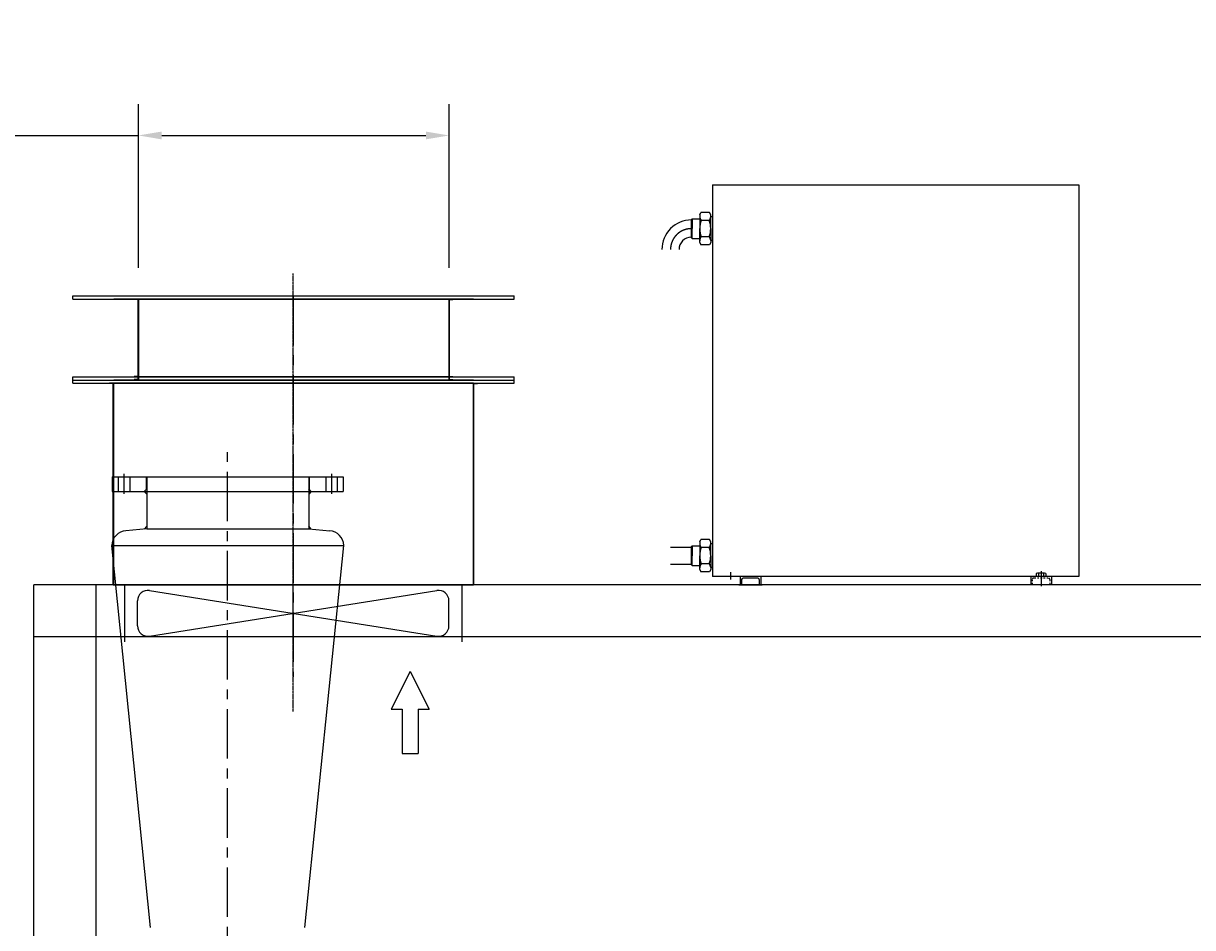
# Model space of a CAD drawing. Header units: millimetres. Extents: x 2 to 503272, y 1 to 383444.
# Drawn here: x 219114 to 276339, y 270520 to 314758 of the extents above; entities that cross this region are included whole.
import ezdxf

# ---------------------------------------------------------------- set-up
doc = ezdxf.new("R2010")
doc.units = ezdxf.units.MM
doc.header["$LTSCALE"] = 25.4
for name, pattern in [('CENTER', [50.8, 31.75, -6.35, 6.35, -6.35]), ('DOTE', [2.42, 2, -0.2, 0.02, -0.2]), ('EB_DASH', [6, 3, -3])]:
    doc.linetypes.add(name, pattern=pattern)
doc.layers.get('Defpoints').update_dxf_attribs({"lineweight": 5})
for name, color, linetype, lineweight in [('CAXA0', 7, 'Continuous', 5), ('CAXA1', 5, 'CENTER', 5), ('CAXA2', 6, 'EB_DASH', 5), ('DOTE', 1, 'DOTE', 5)]:
    doc.layers.add(name, color=color, linetype=linetype, lineweight=lineweight)
doc.styles.add('Roman', font='arial.ttf')
doc.styles.get("Standard").update_dxf_attribs({"font": 'arial.ttf'})
doc.dimstyles.new('ISO-25', dxfattribs={"dimscale": 30, "dimtxt": 38.1, "dimasz": 38.1, "dimexe": 50.8, "dimexo": 50.8, "dimgap": 15.875, "dimtad": 1, "dimtih": 1, "dimtoh": 1, "dimdec": 1, "dimlfac": 0.03937, "dimdsep": 46, "dimtxsty": 'Standard', "dimcen": 63.5, "dimclrd": 7, "dimclre": 7, "dimclrt": 7, "dimadec": 0, "dimazin": 0, "dimtfac": 1, "dimtdec": 1, "dimtmove": 0, "dimatfit": 3, "dimfxl": 25.4, "dimlwd": 5, "dimlwe": 5, "dimarcsym": 0})

# ---------------------------------------------------------------- blocks, each defined once
blk = doc.blocks.new('*D32')
at = {"color": 7, "linetype": 'Continuous', "lineweight": 5, "transparency": 16777216}
for p, q in [((224740, 302797), (224740, 310799)), ((239955, 302797), (239955, 310799)), ((203700, 309275), (224740, 309275)), ((225883, 309275), (238812, 309275))]:
    blk.add_line(p, q, dxfattribs=at)
at = {"color": 7, "transparency": 16777216}
for points in [[(225883, 309465), (225883, 309084), (224740, 309275)], [(238812, 309465), (238812, 309084), (239955, 309275)]]:
    blk.add_solid(points, dxfattribs=at)
at = {"layer": 'Defpoints', "color": 0, "transparency": 16777216}
for p in [(239955, 309275), (224740, 301273), (239955, 301273)]:
    blk.add_point(p, dxfattribs=at)
at = {"color": 7, "lineweight": 5, "transparency": 16777216, "insert": (211079, 312008), "char_height": 4191, "attachment_point": 5, "style": 'Roman'}
blk.add_mtext('%%C600', dxfattribs=at)

msp = doc.modelspace()

# ---------------------------------------------------------------- linework, layer by layer
at = {"color": 7, "lineweight": 5}
for p, q in [((221539.76, 301273.04), (221539.76, 301425.44)), ((221539.76, 301425.44), (243129.76, 301425.44)), ((221539.76, 301273.04), (243129.76, 301273.04)), ((241135.86, 301273.04), (223533.66, 301273.04)), ((224740.16, 301273.04), (224536.96, 301273.04)), ((224536.96, 301247.64), (224536.96, 301273.04)), ((224714.76, 301247.64), (224536.96, 301247.64)), ((224714.76, 301273.04), (224714.76, 297488.44)), ((239954.76, 301273.04), (224714.76, 301273.04)), ((224740.16, 301273.04), (224740.16, 297463.04)), ((239929.36, 301273.04), (239929.36, 297463.04)), ((239929.36, 301273.04), (240132.56, 301273.04)), ((239954.76, 301247.64), (239954.76, 297488.44)), ((239954.76, 301247.64), (240132.56, 301247.64)), ((240132.56, 301247.64), (240132.56, 301273.04)), ((243129.76, 301273.04), (243129.76, 301425.44)), ((224740.16, 298758.44), (224714.76, 298758.44)), ((239929.36, 298758.44), (239954.76, 298758.44)), ((224740.16, 298606.04), (224714.76, 298606.04)), ((224714.76, 298606.04), (224714.76, 297336.04)), ((224740.16, 298606.04), (224740.16, 297310.64)), ((239929.36, 298606.04), (239954.76, 298606.04)), ((239929.36, 298606.04), (239929.36, 297310.64)), ((239954.76, 298606.04), (239954.76, 297336.04)), ((221539.76, 297310.64), (221539.76, 297463.04)), ((221539.76, 297463.04), (243129.76, 297463.04)), ((221539.76, 297310.64), (243129.76, 297310.64)), ((221539.76, 297158.24), (221539.76, 297310.64)), ((221539.76, 297310.64), (243129.76, 297310.64)), ((221539.76, 297158.24), (243129.76, 297158.24)), ((223533.66, 297158.24), (223330.46, 297158.24)), ((223330.46, 297132.84), (223330.46, 297158.24)), ((223508.26, 297132.84), (223330.46, 297132.84)), ((223508.26, 287293.02), (223508.26, 297132.84)), ((241135.86, 297310.64), (223533.66, 297310.64)), ((223533.66, 287293.02), (223533.66, 297158.24)), ((241135.86, 297158.24), (223533.66, 297158.24)), ((224714.76, 297488.44), (224536.96, 297488.44)), ((224536.96, 297488.44), (224536.96, 297463.04)), ((224740.16, 297463.04), (224536.96, 297463.04)), ((224714.76, 297336.04), (224536.96, 297336.04)), ((224536.96, 297336.04), (224536.96, 297310.64)), ((224740.16, 297310.64), (224536.96, 297310.64)), ((239929.36, 297463.04), (224740.16, 297463.04)), ((239929.36, 297310.64), (224740.16, 297310.64)), ((239929.36, 297463.04), (240132.56, 297463.04)), ((239929.36, 297310.64), (240132.56, 297310.64)), ((239954.76, 297488.44), (240132.56, 297488.44)), ((239954.76, 297336.04), (240132.56, 297336.04)), ((240132.56, 297488.44), (240132.56, 297463.04)), ((240132.56, 297336.04), (240132.56, 297310.64)), ((241135.86, 297158.24), (241339.06, 297158.24)), ((241135.86, 297158.24), (241339.06, 297158.24)), ((241135.86, 287293.02), (241135.86, 297158.24)), ((241161.26, 297132.84), (241339.06, 297132.84)), ((241161.26, 297132.84), (241339.06, 297132.84)), ((241161.26, 287293.02), (241161.26, 297132.84)), ((241339.06, 297132.84), (241339.06, 297158.24)), ((241339.06, 297132.84), (241339.06, 297158.24)), ((243129.76, 297310.64), (243129.76, 297463.04)), ((243129.76, 297158.24), (243129.76, 297310.64)), ((223465.68, 292567.3), (234768.68, 292567.3)), ((223465.68, 292567.3), (223465.68, 291856.1)), ((223757.78, 292567.3), (223757.78, 291856.1)), ((224037.18, 292728.26), (224037.18, 291739.68)), ((224316.58, 292567.3), (224316.58, 291856.1)), ((225129.38, 292567.3), (225129.38, 291957.7)), ((225154.78, 292567.3), (225154.78, 290026.76)), ((225497.67, 292567.3), (232736.67, 292567.3)), ((233079.58, 292567.3), (233079.58, 290027.27)), ((233104.98, 292567.3), (233104.98, 291957.7)), ((233917.78, 292567.3), (233917.78, 291856.1)), ((234197.18, 292728.26), (234197.18, 291739.68)), ((234476.58, 292567.3), (234476.58, 291856.1)), ((234768.68, 292567.3), (234768.68, 291856.1)), ((223465.68, 291856.1), (234768.68, 291856.1)), ((225027.78, 291856.1), (225154.78, 291983.1)), ((225027.78, 291856.1), (225154.78, 291729.1)), ((233206.58, 291856.1), (233079.58, 291983.1)), ((233206.58, 291856.1), (233079.58, 291729.1)), ((225028.26, 290016.23), (225154.78, 290167.01)), ((225028.26, 290016.23), (225154.78, 290167.01)), ((233206.1, 290016.23), (233079.58, 290167.01)), ((233206.1, 290016.23), (233079.58, 290167.01)), ((233206.1, 290016.23), (233079.58, 290167.01)), ((233206.1, 290016.23), (233079.58, 290167.01)), ((225154.78, 290027.3), (224130.05, 289937.65)), ((225154.22, 290026.76), (233079.93, 290027.27)), ((233079.58, 290027.3), (234104.31, 289937.65)), ((225340.33, 270519.78), (223435.31, 289214.5)), ((223435.31, 289214.5), (234799.05, 289214.5)), ((232894.05, 270520.1), (234799.05, 289214.5)), ((219622.06, 233953.02), (219622.06, 287293.02)), ((300902.06, 287293.02), (219622.06, 287293.02)), ((222670.06, 233953.02), (222670.06, 287293.02)), ((223508.26, 287293.02), (241135.86, 287293.02)), ((224067.06, 287293.02), (224067.06, 284499.02)), ((232322.06, 284499.02), (232322.06, 287293.02)), ((240577.06, 287293.02), (240577.06, 284499.02)), ((225289.88, 284777.1), (239354.23, 287014.94)), ((225289.88, 287014.94), (239354.23, 284777.1)), ((224702.06, 285278.79), (224702.06, 286513.25)), ((239942.06, 285278.79), (239942.06, 286513.25)), ((300902.06, 284753.02), (219622.06, 284753.02)), ((238041.78, 283049.06), (237111.74, 281205.01)), ((238041.78, 283049.06), (238971.81, 281205.01)), ((237111.74, 281205.01), (237649.93, 281205.01)), ((237649.93, 281205.01), (237649.93, 279040.89)), ((238433.62, 281205.01), (238971.81, 281205.01)), ((238433.62, 281205.01), (238433.62, 279040.89)), ((237649.93, 279040.89), (238433.62, 279040.89))]:
    msp.add_line(p, q, dxfattribs=at)
for centre, radius, start, end in [((224196.47, 289178.55), 762, 95, 177.295687), ((234037.9, 289178.55), 762, 2.704313, 85), ((225210.06, 286513.25), 508, 80.959223, 180), ((239434.06, 286513.25), 508, 0, 99.040777), ((225210.06, 285278.79), 508, 180, 279.040777), ((239434.06, 285278.79), 508, 260.959223, 0)]:
    msp.add_arc(centre, radius, start, end, dxfattribs=at)
at = {"layer": 'CAXA0', "color": 7, "linetype": 'Continuous', "lineweight": 5}
for p, q in [((252842.97, 306858.95), (252842.97, 287699.42)), ((252842.97, 306858.95), (270775.37, 306858.95)), ((270775.37, 306858.95), (270775.37, 287699.42)), ((251801.57, 305149.22), (251852.37, 305200.02)), ((251801.57, 305149.22), (251852.37, 305200.02)), ((251801.57, 305149.22), (251801.57, 304285.62)), ((251852.37, 305200.02), (252220.67, 305200.02)), ((251852.37, 305200.02), (251852.37, 304717.42)), ((252220.67, 305390.56), (252276.07, 305509.36)), ((252220.67, 305390.56), (252220.67, 304717.42)), ((252698.68, 305509.36), (252276.07, 305509.36)), ((252683.96, 305113.32), (252289.26, 305113.32)), ((252754.07, 305390.56), (252698.68, 305509.36)), ((252842.97, 305299.08), (252752.55, 305299.08)), ((252754.07, 304717.42), (252754.07, 305390.56)), ((251852.37, 304234.82), (251852.37, 304717.42)), ((252220.67, 304044.27), (252220.67, 304717.42)), ((252754.07, 304717.42), (252754.07, 304044.27)), ((251801.57, 304285.62), (251852.37, 304234.82)), ((251852.37, 304234.82), (252220.67, 304234.82)), ((252220.67, 304044.27), (252276.07, 303925.48)), ((252698.68, 303925.48), (252276.07, 303925.48)), ((252683.96, 304321.52), (252289.26, 304321.52)), ((252754.07, 304044.27), (252698.68, 303925.48)), ((252842.97, 304135.76), (252752.55, 304135.76)), ((250785.57, 289135.2), (251801.57, 289135.2)), ((251801.57, 289147.9), (251852.37, 289198.7)), ((251801.57, 289147.9), (251852.37, 289198.7)), ((251801.57, 289147.9), (251801.57, 288284.3)), ((251852.37, 289198.7), (251852.37, 288716.1)), ((251852.37, 289198.02), (252220.67, 289198.02)), ((252220.67, 289388.56), (252276.07, 289507.36)), ((252220.67, 289388.56), (252220.67, 288715.42)), ((252698.68, 289507.36), (252276.07, 289507.36)), ((252683.96, 289111.32), (252289.26, 289111.32)), ((252754.07, 289388.56), (252698.68, 289507.36)), ((252842.97, 289297.08), (252752.55, 289297.08)), ((252754.07, 288715.42), (252754.07, 289388.56)), ((251852.37, 288233.5), (251852.37, 288716.1)), ((252220.67, 288042.27), (252220.67, 288715.42)), ((252754.07, 288715.42), (252754.07, 288042.27)), ((250785.57, 288297), (251801.57, 288297)), ((251801.57, 288284.3), (251852.37, 288233.5)), ((251852.37, 288232.82), (252220.67, 288232.82)), ((252220.67, 288042.27), (252276.07, 287923.48)), ((252698.68, 287923.48), (252276.07, 287923.48)), ((252683.96, 288319.52), (252289.26, 288319.52)), ((252754.07, 288042.27), (252698.68, 287923.48)), ((252842.97, 288133.76), (252752.55, 288133.76)), ((253744.54, 287598.81), (253744.54, 287913.89)), ((268686.54, 287843.47), (268686.54, 287699.42)), ((269097.15, 287861.98), (268745.2, 287861.98)), ((268803.86, 287843.47), (268803.86, 287699.42)), ((269038.49, 287843.47), (269038.49, 287699.42)), ((269155.81, 287843.47), (269155.81, 287699.42)), ((270775.37, 287699.42), (252842.97, 287699.42)), ((253744.5, 287548.01), (253744.5, 287598.81)), ((254125.67, 287293.7), (255268.67, 287293.7)), ((254189.17, 287700.1), (254189.17, 287293.7)), ((254265.37, 287547.7), (254265.37, 287293.7)), ((255052.77, 287623.9), (254341.57, 287623.9)), ((255128.97, 287547.7), (255128.97, 287293.7)), ((255205.17, 287700.1), (255205.17, 287293.7)), ((268413.17, 287699.42), (268413.17, 287293.02)), ((269429.17, 287699.42), (269429.17, 287293.02))]:
    msp.add_line(p, q, dxfattribs=at)
for centre, radius, start, end in [((251808.3, 303698.06), 1441.82, 89.999503, 180), ((252540.83, 305311.34), 320.15, 180, 218.207803), ((253397.87, 304717.37), 1177.2, 160.345585, 179.997752), ((252432.4, 305311.34), 320.15, 321.792195, 357.805328), ((251575.35, 304717.37), 1177.2, 0, 19.652167), ((253397.87, 304717.46), 1177.2, 180, 199.652167), ((251575.35, 304717.46), 1177.2, 340.345585, 359.997752), ((251801.56, 303698.06), 596.9, 89.998783, 180), ((252540.83, 304123.5), 320.15, 141.792195, 179.999998), ((252432.4, 304123.5), 320.15, 2.194672, 38.207805), ((252540.83, 289309.34), 320.15, 180, 218.207803), ((253397.87, 288715.37), 1177.2, 160.345585, 179.997752), ((252432.4, 289309.34), 320.15, 321.792195, 357.805328), ((251575.35, 288715.37), 1177.2, 0, 19.652167), ((253397.87, 288715.46), 1177.2, 180, 199.652167), ((251575.35, 288715.46), 1177.2, 340.345585, 359.997752), ((252540.83, 288121.5), 320.15, 141.792195, 179.999998), ((252432.4, 288121.5), 320.15, 2.194672, 38.207805), ((268745.2, 287759.79), 102.19, 54.969964, 125.030036), ((268921.17, 287480.98), 381, 72.066067, 107.933933), ((269097.15, 287759.79), 102.19, 54.969964, 125.030036), ((254341.57, 287547.7), 76.2, 90, 180), ((255052.77, 287547.7), 76.2, 0, 90)]:
    msp.add_arc(centre, radius, start, end, dxfattribs=at)
at = {"layer": 'CAXA1', "linetype": 'CENTER', "lineweight": 5, "ltscale": 3}
for p, q in [((232322.06, 301425.44), (232322.06, 282792.74)), ((229107.93, 243949.41), (229107.93, 294060.77)), ((268921.17, 287960.08), (268921.17, 287216.82))]:
    msp.add_line(p, q, dxfattribs=at)
msp.add_arc((251801.56, 303698.06), 1015.99, 89.39774, 180, dxfattribs=at)
at = {"layer": 'CAXA2', "color": 7, "linetype": 'EB_DASH', "lineweight": 5}
for p, q in [((268489.37, 287547.02), (268489.37, 287293.02)), ((269276.77, 287623.22), (268565.57, 287623.22)), ((269352.97, 287547.02), (269352.97, 287293.02))]:
    msp.add_line(p, q, dxfattribs=at)
for centre, start, end in [((268565.57, 287547.02), 90, 180), ((269276.77, 287547.02), 0, 90)]:
    msp.add_arc(centre, 76.2, start, end, dxfattribs=at)
at = {"layer": 'DOTE', "color": 7, "lineweight": 5, "ltscale": 0.3}
msp.add_line((232322.06, 281100.96), (232322.06, 302523.43), dxfattribs=at)

# ---------------------------------------------------------------- dimensions: what is measured, and where the dimension line sits
at = {"color": 7, "lineweight": 5}
dim = msp.add_linear_dim(base=(239954.76, 309274.53), p1=(224740.16, 301273.04), p2=(239954.76, 301273.04), text='%%C600', dimstyle='ISO-25', override={"dimscale": 30, "dimtxt": 139.7, "dimpost": '\\X', "dimtxsty": 'Roman', "dimtofl": 1, "dimtmove": 1}, dxfattribs=at)
dim.commit()
dim.dimension.update_dxf_attribs({"geometry": '*D32', "text_midpoint": (211079.23, 309274.53), "dimtype": 160})

doc.saveas('drawing.dxf')
